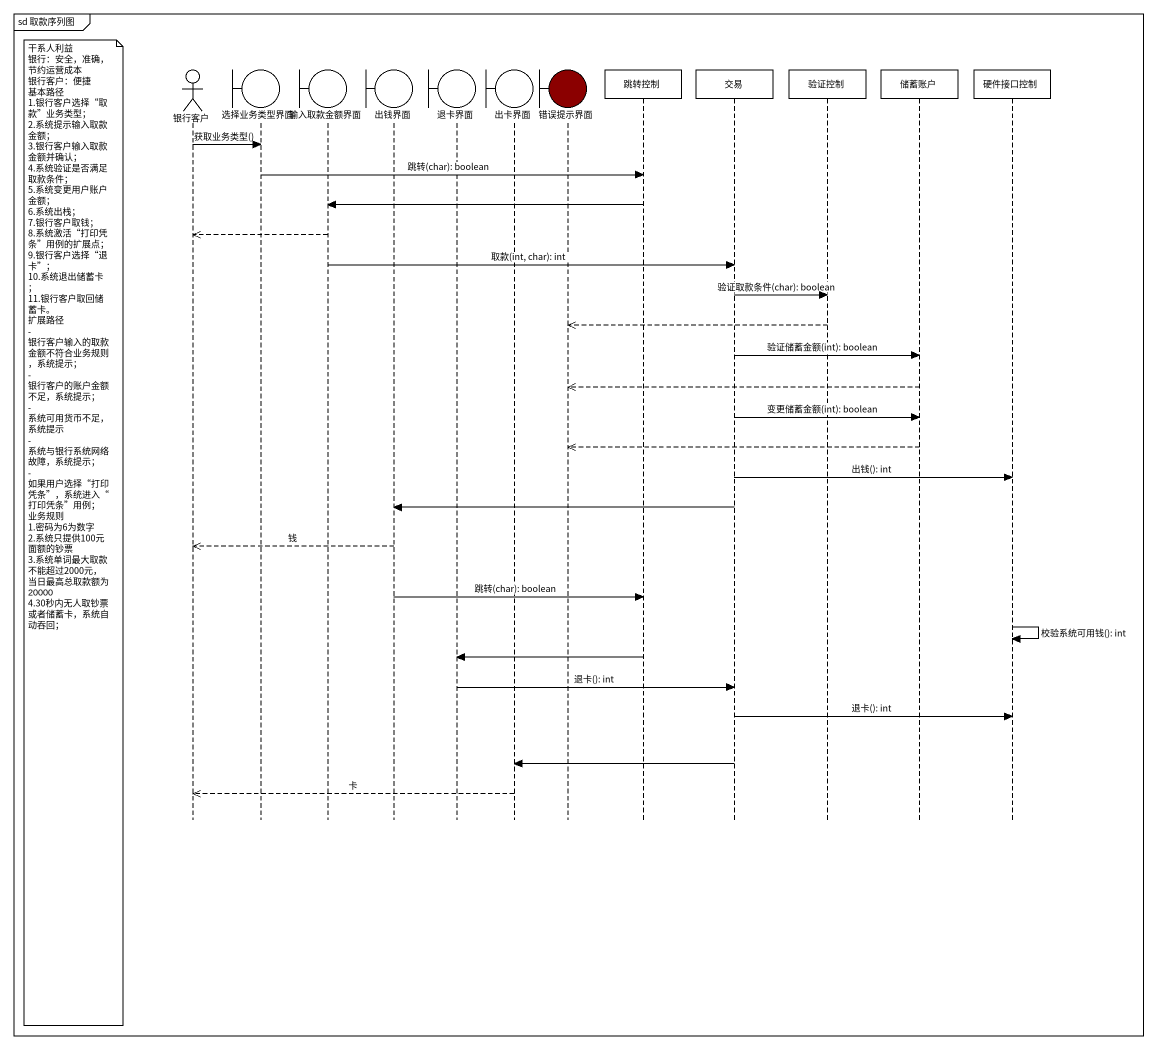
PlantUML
@startuml
mainframe sd 取款序列图
hide footbox
actor 银行客户
boundary 选择业务类型界面
boundary 输入取款金额界面
boundary 出钱界面
boundary 退卡界面
boundary 出卡界面
boundary 错误提示界面 #8B0000
participant 跳转控制
participant 交易
participant 验证控制
participant 储蓄账户
participant 硬件接口控制

银行客户 -> 选择业务类型界面 : 获取业务类型()
选择业务类型界面 -> 跳转控制 : 跳转(char): boolean
跳转控制 -> 输入取款金额界面
输入取款金额界面 -->> 银行客户
输入取款金额界面 -> 交易 : 取款(int, char): int
交易 -> 验证控制 : 验证取款条件(char): boolean
验证控制 -->> 错误提示界面
交易 -> 储蓄账户 : 验证储蓄金额(int): boolean
储蓄账户 -->> 错误提示界面
交易 -> 储蓄账户 : 变更储蓄金额(int): boolean
储蓄账户 -->> 错误提示界面
交易 -> 硬件接口控制 : 出钱(): int
交易 -> 出钱界面
note left of 银行客户
  干系人利益
  银行：安全，准确，节约运营成本
  银行客户：便捷
  基本路径
  1.银行客户选择“取款”业务类型；
  2.系统提示输入取款金额；
  3.银行客户输入取款金额并确认；
  4.系统验证是否满足取款条件；
  5.系统变更用户账户金额；
  6.系统出栈；
  7.银行客户取钱；
  8.系统激活“打印凭条”用例的扩展点；
  9.银行客户选择“退卡”；
  10.系统退出储蓄卡；
  11.银行客户取回储蓄卡。
  扩展路径
  - 银行客户输入的取款金额不符合业务规则，系统提示；
  - 银行客户的账户金额不足，系统提示；
  - 系统可用货币不足，系统提示
  - 系统与银行系统网络故障，系统提示；
  - 如果用户选择“打印凭条”，系统进入“打印凭条”用例；
  业务规则
  1.密码为6为数字
  2.系统只提供100元面额的钞票
  3.系统单词最大取款不能超过2000元，当日最高总取款额为20000
  4.30秒内无人取钞票或者储蓄卡，系统自动吞回；
end note
出钱界面 -->> 银行客户 : 钱
出钱界面 -> 跳转控制 : 跳转(char): boolean
硬件接口控制 -> 硬件接口控制 : 校验系统可用钱(): int
跳转控制 -> 退卡界面
退卡界面 -> 交易 : 退卡(): int
交易 -> 硬件接口控制 : 退卡(): int
交易 -> 出卡界面
出卡界面 -->> 银行客户 : 卡
@enduml
